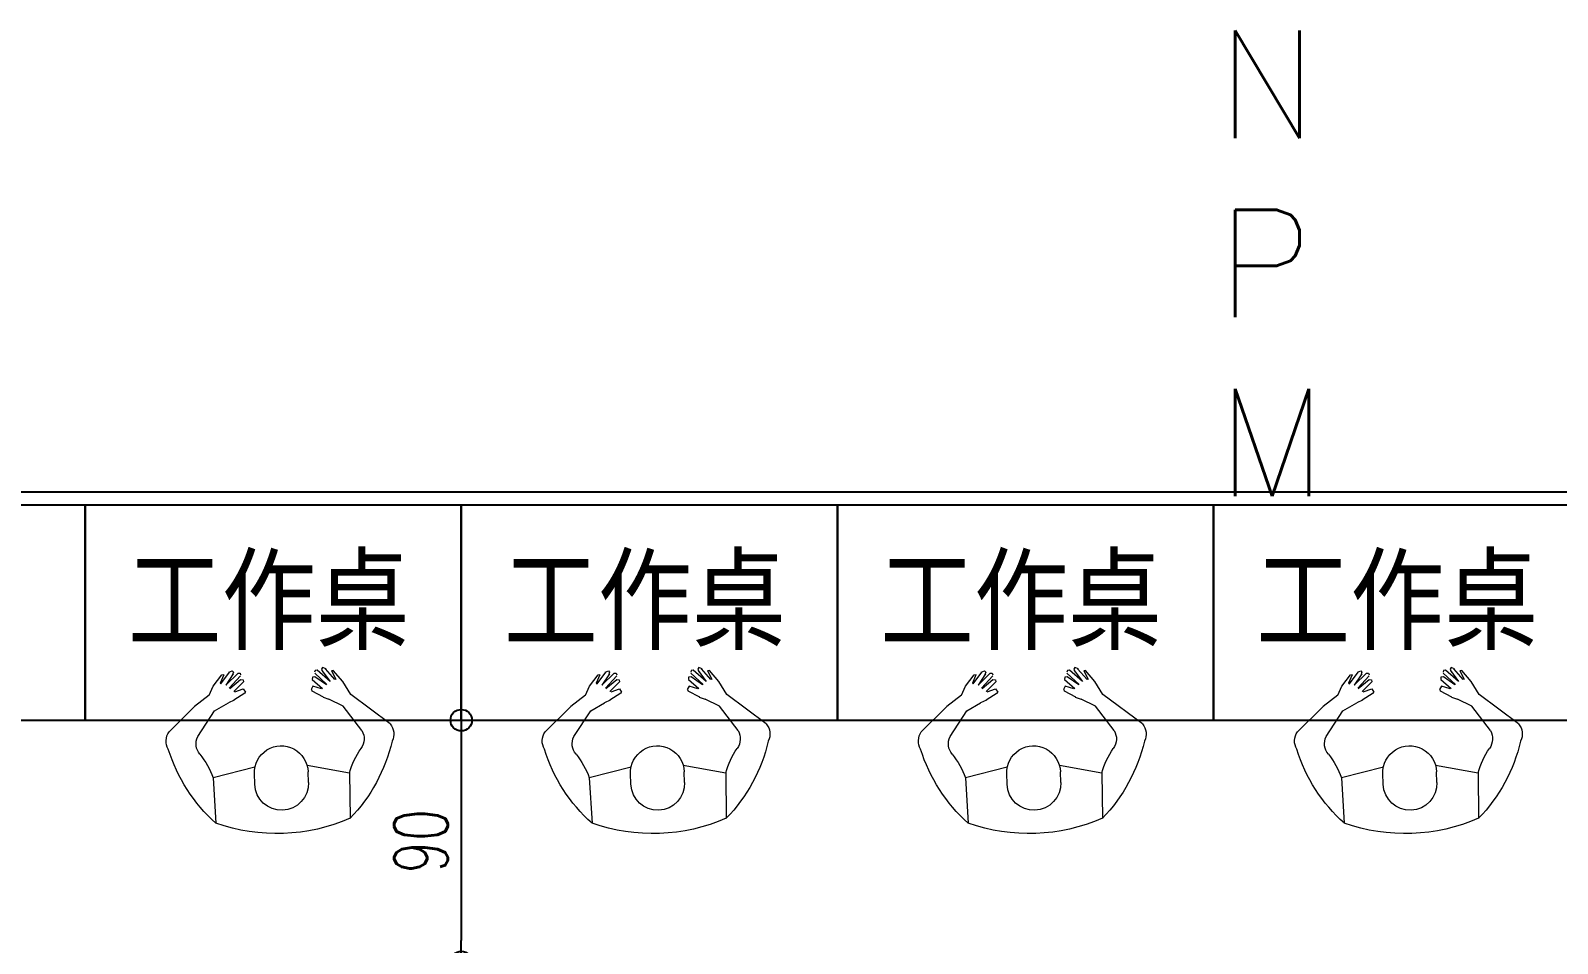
# Model space of a CAD drawing. Extents: x -80 to 56020, y 18240 to 42185.
# Drawn here: x 2825 to 3393, y 21097 to 21437 of the extents above; entities that cross this region are included whole.
import ezdxf

# ---------------------------------------------------------------- set-up
doc = ezdxf.new("R2010")
doc.units = 0
doc.header["$LTSCALE"] = 200
doc.linetypes.add('HIDDEN', pattern=[0.3, 0.2, -0.1])
doc.layers.add('2', color=2, linetype='Continuous', lineweight=9)
for name, color, linetype in [('SMT Line', 5, 'Continuous'), ('緯穎新設隔間', 151, 'Continuous'), ('緯穎生產設備', 7, 'Continuous')]:
    doc.layers.add(name, color=color, linetype=linetype)
doc.styles.add('C1', font='SIMPLEX.shx', dxfattribs={"bigfont": 'CHINESET.shx'})
doc.styles.add('CCAD', font='TXT', dxfattribs={"bigfont": 'CCAD'})
doc.styles.add('SIMPLEX', font='SIMPLEX.shx', dxfattribs={"width": 0.7})
doc.dimstyles.new('CIRM', dxfattribs={"dimtxt": 20, "dimasz": 8, "dimexe": 10, "dimexo": 0, "dimgap": 5, "dimtad": 1, "dimdsep": 46, "dimtxsty": 'SIMPLEX', "dimblk": 'CIR', "dimcen": 10, "dimdle": 10, "dimclrt": 2, "dimazin": 0, "dimtfac": 1, "dimtix": 1, "dimtmove": 2, "dimatfit": 3, "dimldrblk": 'CIR', "dimfxl": 1, "dimtolj": 1, "dimarcsym": 0})

# ---------------------------------------------------------------- blocks, each defined once
blk = doc.blocks.new('MAN')
at = {"layer": '2', "color": 0}
for p, q in [((60858.56, -155354.43, 0), (60869.97, -155368.72, 0)), ((60856.4, -155365.03, 0), (60865.75, -155371.64, 0)), ((60840.87, -155370.19, 0), (60823.93, -155370.61, 0)), ((60844.27, -155385.91, 0), (60840.87, -155370.19, 0)), ((60865.75, -155371.64, 0), (60868.58, -155376.89, 0)), ((60869.97, -155368.72, 0), (60874.98, -155371.51, 0)), ((60874.98, -155371.51, 0), (60879.09, -155374.89, 0)), ((60875.93, -155374.08, 0), (60875.72, -155374.41, 0)), ((60879.01, -155375.53, 0), (60875.93, -155374.08, 0)), ((60869.42, -155379.04, 0), (60868.58, -155376.89, 0)), ((60871.9, -155383.13, 0), (60869.5, -155378.97, 0)), ((60872.52, -155379.46, 0), (60873.57, -155382.65, 0)), ((60876.13, -155382.78, 0), (60872.65, -155379.08, 0)), ((60873.9, -155377.6, 0), (60877.07, -155381.77, 0)), ((60878.42, -155381.82, 0), (60873.97, -155377.41, 0)), ((60879.25, -155379.09, 0), (60875.15, -155376.17, 0)), ((60875.15, -155376.17, 0), (60879.5, -155380.89, 0)), ((60875.72, -155374.41, 0), (60879.91, -155377.79, 0)), ((60879.83, -155379.2, 0), (60878.62, -155378.73, 0)), ((60879.09, -155374.89, 0), (60879.09, -155375.56, 0)), ((60879.09, -155375.56, 0), (60879.09, -155375.56, 0)), ((60880.44, -155378.8, 0), (60879.83, -155379.2, 0)), ((60879.9, -155377.52, 0), (60880.44, -155378.8, 0)), ((60872.34, -155383.25, 0), (60871.8, -155383.11, 0)), ((60873.57, -155382.65, 0), (60872.34, -155383.38, 0)), ((60876.94, -155382.71, 0), (60876.13, -155382.78, 0)), ((60877.07, -155381.77, 0), (60876.94, -155382.71, 0)), ((60879.43, -155381.63, 0), (60878.82, -155381.84, 0)), ((60879.5, -155380.89, 0), (60879.43, -155381.63, 0)), ((60837.88, -155385.61, 0), (60841.85, -155385.61, 0)), ((60837.88, -155405.61, 0), (60841.85, -155405.61, 0)), ((60844.27, -155405.31, 0), (60840.87, -155421.03, 0)), ((60871.9, -155408.09, 0), (60869.5, -155412.25, 0)), ((60872.34, -155407.97, 0), (60871.8, -155408.11, 0)), ((60873.57, -155408.57, 0), (60872.34, -155407.84, 0)), ((60869.42, -155412.18, 0), (60868.58, -155414.33, 0)), ((60872.52, -155411.76, 0), (60873.57, -155408.57, 0)), ((60876.13, -155408.44, 0), (60872.65, -155412.14, 0)), ((60873.9, -155413.62, 0), (60877.07, -155409.45, 0)), ((60878.42, -155409.4, 0), (60873.97, -155413.81, 0)), ((60875.15, -155415.05, 0), (60879.5, -155410.33, 0)), ((60879.25, -155412.13, 0), (60875.15, -155415.05, 0)), ((60875.72, -155416.81, 0), (60879.91, -155413.43, 0)), ((60876.94, -155408.51, 0), (60876.13, -155408.44, 0)), ((60877.07, -155409.45, 0), (60876.94, -155408.51, 0)), ((60879.83, -155412.02, 0), (60878.62, -155412.49, 0)), ((60879.43, -155409.59, 0), (60878.82, -155409.38, 0)), ((60879.5, -155410.33, 0), (60879.43, -155409.59, 0)), ((60880.44, -155412.42, 0), (60879.83, -155412.02, 0)), ((60879.9, -155413.7, 0), (60880.44, -155412.42, 0)), ((60856.4, -155426.19, 0), (60865.75, -155419.58, 0)), ((60865.75, -155419.58, 0), (60868.58, -155414.33, 0)), ((60874.98, -155419.71, 0), (60879.09, -155416.33, 0)), ((60875.93, -155417.14, 0), (60875.72, -155416.81, 0)), ((60879.01, -155415.69, 0), (60875.93, -155417.14, 0)), ((60879.09, -155415.66, 0), (60879.09, -155415.66, 0)), ((60879.09, -155416.33, 0), (60879.09, -155415.66, 0)), ((60840.87, -155421.03, 0), (60823.93, -155420.61, 0)), ((60871.6, -155421.34, 0), (60867.69, -155426.92, 0)), ((60871.6, -155421.34, 0), (60874.98, -155419.71, 0)), ((60858.56, -155436.79, 0), (60867.69, -155426.92, 0))]:
    blk.add_line(p, q, dxfattribs=at)
for centre, radius, start, end in [((60868.18, -155413.2, 0), 61.41, 105.1858, 136.0975), ((60854.93, -155359.21, 0), 6, 52.8107, 118.216), ((60832.34, -155342.48, 0), 28.98, 287.1051, 307.0444), ((60853.55, -155370.31, 0), 6, 61.666, 128.6143), ((60887.69, -155395.61, 0), 68.48, 158.5887, 201.4113), ((60837.88, -155395.61, 0), 10, 90, 270), ((60841.85, -155395.61, 0), 10, 270, 90), ((60868.18, -155378.02, 0), 61.41, 223.9025, 254.8142), ((60832.34, -155448.74, 0), 28.98, 52.9556, 72.8949), ((60853.55, -155420.91, 0), 6, 231.3857, 298.334), ((60854.93, -155432.01, 0), 6, 241.784, 307.1893)]:
    blk.add_arc(centre, radius, start, end, dxfattribs=at)
blk = doc.blocks.new('CIR')
at = {"color": 0}
blk.add_line((1, 0), (-1, 0), dxfattribs=at)
at = {"color": 3}
blk.add_circle((0, 0), 0.5, dxfattribs=at)
blk = doc.blocks.new('*D244')
at = {"layer": 'Defpoints', "color": 0, "transparency": 16777216}
for p in [(2985, 21180), (2985, 21090), (2985, 21090)]:
    blk.add_point(p, dxfattribs=at)
at = {"layer": '緯穎生產設備', "color": 0, "lineweight": -2, "transparency": 16777216}
for p, q in [((2985, 21180), (2995, 21180)), ((2985, 21172), (2985, 21098)), ((2985, 21090), (2995, 21090))]:
    blk.add_line(p, q, dxfattribs=at)
at = {"layer": '緯穎生產設備', "color": 0, "lineweight": -2, "transparency": 16777216, "xscale": 8, "yscale": 8, "zscale": 8}
for p, rotation in [((2985, 21180), 90), ((2985, 21090), 270)]:
    blk.add_blockref('CIR', p, dxfattribs=dict(at, rotation=rotation))
at = {"layer": '緯穎生產設備', "color": 2, "transparency": 16777216, "insert": (2970, 21135), "char_height": 20, "attachment_point": 5, "rotation": 90, "style": 'SIMPLEX'}
blk.add_mtext('\\A1;90', dxfattribs=at)

msp = doc.modelspace()

# ---------------------------------------------------------------- linework, layer by layer
at = {"layer": '緯穎新設隔間', "color": 143, "true_color": 0x7aafdf}
msp.add_line((2310, 21265), (4090, 21265), dxfattribs=at)
at = {"layer": '緯穎新設隔間', "lineweight": 20}
msp.add_lwpolyline([(4090, 21260), (2315, 21260)], dxfattribs=at)
at = {"layer": '緯穎生產設備'}
for points in [[(2845, 21260), (2705, 21260), (2705, 21180), (2845, 21180)], [(2985, 21260), (2845, 21260), (2845, 21180), (2985, 21180)], [(3125, 21260), (2985, 21260), (2985, 21180), (3125, 21180)], [(3265, 21260), (3125, 21260), (3125, 21180), (3265, 21180)], [(3405, 21260), (3265, 21260), (3265, 21180), (3405, 21180)]]:
    msp.add_lwpolyline(points, close=True, dxfattribs=at)

# ---------------------------------------------------------------- block references
at = {"layer": '緯穎生產設備', "color": 0, "linetype": 'ByBlock', "lineweight": 20, "xscale": -1, "rotation": 272.0916699448607}
for p in [(160430.715, -33969.137, 0), (160570.715, -33969.137, 0), (160710.715, -33969.137, 0), (160850.715, -33969.137, 0)]:
    msp.add_blockref('MAN', p, dxfattribs=at)

# ---------------------------------------------------------------- texts
at = {"layer": 'SMT Line', "color": 0, "linetype": 'HIDDEN', "lineweight": 25, "insert": (3266.195, 21436.694, 10.922), "char_height": 40, "attachment_point": 1, "style": 'CCAD'}
msp.add_mtext('{\\C7;N\\PP\\PM}', dxfattribs=at)
at = {"layer": '緯穎生產設備', "char_height": 35, "attachment_point": 1, "style": 'C1'}
for insert in [(2860.868, 21241.076), (3000.868, 21241.076), (3140.868, 21241.076), (3280.868, 21241.076)]:
    msp.add_mtext_dynamic_manual_height_columns('工作桌', width=106.85926, gutter_width=1069.173, heights=[0], dxfattribs=dict(at, insert=insert))

# ---------------------------------------------------------------- dimensions: what is measured, and where the dimension line sits
at = {"layer": '緯穎生產設備'}
dim = msp.add_linear_dim(base=(2985, 21090), p1=(2985, 21180), p2=(2985, 21090), angle=90, dimstyle='CIRM', dxfattribs=at)
dim.commit()
dim.dimension.update_dxf_attribs({"geometry": '*D244', "text_midpoint": (2970, 21135)})

doc.saveas('drawing.dxf')
